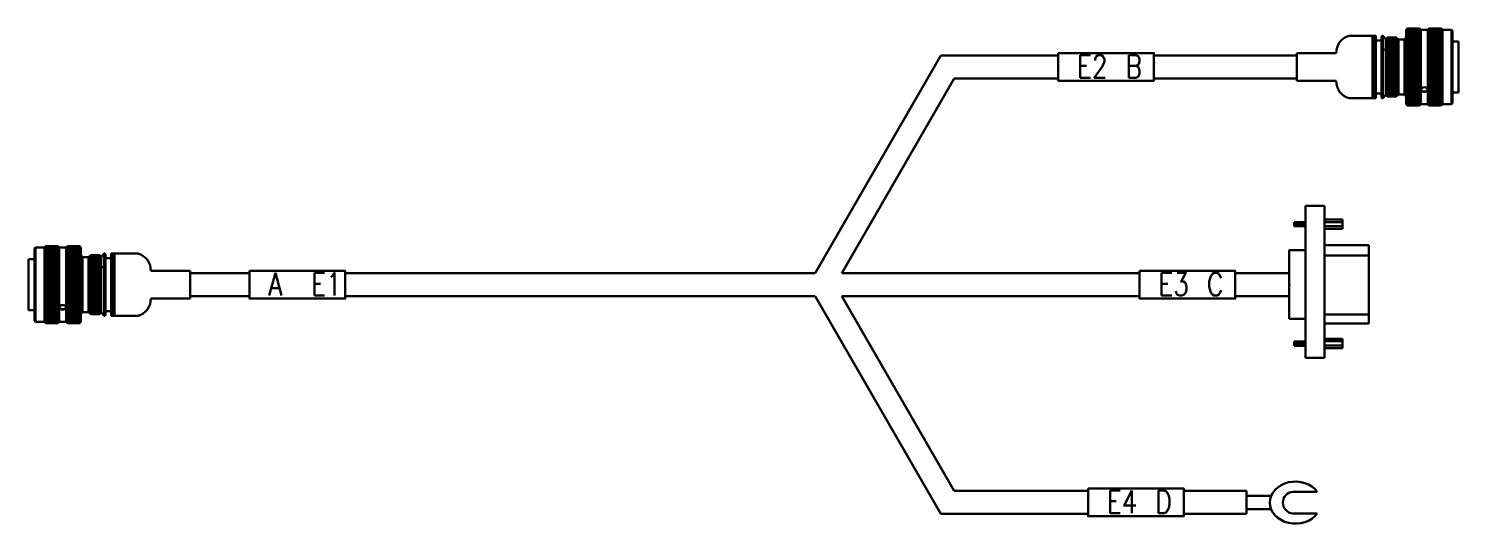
# Model space of a CAD drawing. Header units: inches. Extents: x -3640 to 3889, y -2291 to 954.
# Drawn here: x 934.4 to 1248.3, y -0.1 to 109 of the extents above; entities that cross this region are included whole.
import ezdxf

# ---------------------------------------------------------------- set-up
doc = ezdxf.new("R2010")
doc.units = ezdxf.units.IN
doc.header["$MEASUREMENT"] = 0
doc.styles.add('HZ', font='txt', dxfattribs={"width": 0.8, "bigfont": 'HZDX'})

# ---------------------------------------------------------------- blocks, each defined once
blk = doc.blocks.new('dpfclh')
at = {"lineweight": 30}
for p, q in [((-3, 2.97), (24.61, 50.78)), ((24.61, 50.78), (50.39, 50.78)), ((71.39, 50.78), (102.74, 50.78)), ((71.39, 50.78), (71.39, 45.71)), ((102.74, 50.78), (102.74, 45.71)), ((2.86, 2.97), (27.54, 45.71)), ((27.54, 45.71), (50.39, 45.71)), ((71.39, 45.71), (102.74, 45.71)), ((-140.16, 2.97), (-127.16, 2.97)), ((-140.16, 2.97), (-127.16, 2.97)), ((-106.16, 2.97), (-3, 2.97)), ((2.86, 2.97), (68.26, 2.97)), ((89.26, 2.97), (101.09, 2.97)), ((-140.16, -2.11), (-127.16, -2.11)), ((-140.16, -2.11), (-127.16, -2.11)), ((-106.16, -2.11), (-3, -2.11)), ((-3, -2.11), (24.61, -49.92)), ((2.86, -2.11), (68.26, -2.11)), ((2.86, -2.11), (27.54, -44.85)), ((89.26, -2.11), (101.09, -2.11)), ((27.54, -44.85), (56.93, -44.85)), ((77.93, -44.32), (77.93, -49.39)), ((77.93, -44.85), (91.7, -44.85)), ((91.7, -44.85), (91.7, -49.92)), ((24.61, -49.92), (56.93, -49.92)), ((77.93, -49.92), (91.7, -49.92))]:
    blk.add_line(p, q, dxfattribs=at)
for p, q in [((-140.16, 2.97), (-140.16, -2.11)), ((101.09, 2.97), (101.09, -2.11))]:
    blk.add_line(p, q)
for points in [[(50.39, 51.31), (71.39, 51.31), (71.39, 45.21), (50.39, 45.21)], [(-127.16, 3.47), (-106.16, 3.47), (-106.16, -2.63), (-127.16, -2.63)], [(68.26, 3.47), (89.26, 3.47), (89.26, -2.63), (68.26, -2.63)], [(56.93, -44.32), (77.93, -44.32), (77.93, -50.42), (56.93, -50.42)]]:
    blk.add_lwpolyline(points, close=True, dxfattribs=at)
blk.add_point((71.39, 49.21), dxfattribs=at)
blk.add_point((71.39, 49.21), dxfattribs=at)
blk.add_point((71.39, 49.21), dxfattribs=at)
at = {"lineweight": 20, "style": 'HZ', "width": 0.8}
for s, p in [('E2', (54.53, 45.87)), ('B', (65.17, 45.87)), ('A', (-123.02, -1.97)), ('E1', (-113.61, -1.97)), ('E3', (72.4, -1.97)), ('C', (83.04, -1.97)), ('E4', (61.07, -49.76)), ('D', (71.72, -49.76))]:
    blk.add_text(s, height=5, dxfattribs=at).set_placement(p)
blk = doc.blocks.new('dpfclh-z1')
at = {"lineweight": 30}
h = blk.add_hatch(dxfattribs=at)
h.set_pattern_fill('ANSI37', color=256, scale=3, angle=540, style=0)
h.set_pattern_definition([(315, (-31.73584, 8.43554), (-0.265165, -0.265165), []), (225, (-31.73584, 8.43554), (-0.265165, 0.265165), [])])
h.paths.add_polyline_path([(-31.74, -8.44), (-29.07, -8.44), (-29.07, 8.44), (-31.74, 8.44)])
h = blk.add_hatch(dxfattribs=at)
h.set_pattern_fill('ANSI37', color=256, scale=3, angle=540, style=0)
h.set_pattern_definition([(315, (-26.94783, 8.43554), (-0.265165, -0.265165), []), (225, (-26.94783, 8.43554), (-0.265165, 0.265165), [])])
h.paths.add_polyline_path([(-26.95, -8.44), (-24.28, -8.44), (-24.28, 8.44), (-26.95, 8.44)])
h = blk.add_hatch(dxfattribs=at)
h.set_pattern_fill('ANSI37', color=256, scale=3, angle=540, style=0)
h.set_pattern_definition([(315, (-21.85336, 6.48468), (-0.265165, -0.265165), []), (225, (-21.85336, 6.48468), (-0.265165, 0.265165), [])])
h.paths.add_polyline_path([(-19.92, 6.48), (-21.85, 6.48), (-21.85, -6.48), (-19.92, -6.48)])
h = blk.add_hatch(dxfattribs=at)
h.set_pattern_fill('ANSI37', color=256, scale=3, angle=540, style=0)
h.set_pattern_definition([(315, (-17.36915, 6.82643), (-0.265165, -0.265165), []), (225, (-17.36915, 6.82643), (-0.265165, 0.265165), [])])
h.paths.add_polyline_path([(-17.37, 6.83), (-16.67, 6.83), (-16.67, -6.83), (-17.37, -6.83)])
for p, q in [((-33.97, 8.16), (-34.19, 7.94)), ((-34.19, 7.94), (-34.19, -7.94)), ((-31.74, 8.44), (-32.01, 8.16)), ((-31.74, -8.44), (-31.74, 8.44)), ((-29.07, 8.44), (-28.79, 8.16)), ((-26.95, 8.44), (-27.23, 8.16)), ((-26.95, -8.44), (-26.95, 8.44)), ((-24.28, 8.44), (-24, 8.16)), ((-24, -8.16), (-24, 8.16)), ((-21.85, 6.48), (-22.32, 6.01)), ((-21.85, -6.48), (-21.85, 6.48)), ((-19.92, 6.48), (-19.58, 6.14)), ((-18.9, 6.83), (-19.58, 6.14)), ((-18.9, -6.83), (-18.9, 6.83)), ((-18.9, 6.83), (-18.77, 6.83)), ((-18.77, -6.83), (-18.77, 6.83)), ((-18.77, 6.83), (-18.65, 6.7)), ((-18.65, 6.7), (-18.65, -6.7)), ((-16.67, 6.38), (-16.67, 6.83)), ((-16.67, 6.83), (-11.49, 6.83)), ((-35.5, 5.63), (-34.19, 5.63)), ((-35.5, -5.63), (-35.5, 5.63)), ((-23.66, 6.01), (-23.66, 6.17)), ((-19.58, -6.14), (-19.58, 6.14)), ((-17.37, 1.14), (-17.37, 5.8)), ((-8.68, 3.04), (0, 3.04)), ((0, 3.04), (0, -3.04)), ((-8.68, -3.04), (0, -3.04)), ((-35.5, -5.63), (-34.19, -5.63)), ((-23.66, -6.17), (-23.66, -6.01)), ((-22.32, -6.01), (-21.85, -6.48)), ((-19.58, -6.14), (-19.92, -6.48)), ((-19.58, -6.14), (-18.9, -6.83)), ((-34.19, -7.94), (-33.97, -8.16)), ((-32.01, -8.16), (-31.74, -8.44)), ((-28.79, -8.16), (-29.07, -8.44)), ((-27.23, -8.16), (-26.95, -8.44)), ((-24, -8.16), (-24.28, -8.44)), ((-18.9, -6.83), (-18.77, -6.83)), ((-18.65, -6.7), (-18.77, -6.83)), ((-16.67, -6.83), (-16.67, -6.38)), ((-16.67, -6.83), (-11.49, -6.83))]:
    blk.add_line(p, q, dxfattribs=at)
for points in [[(-33.97, -8.16), (-32.01, -8.16), (-32.01, 8.16), (-33.97, 8.16)], [(-31.74, -8.44), (-29.07, -8.44), (-29.07, 8.44), (-31.74, 8.44)], [(-28.79, -8.16), (-27.23, -8.16), (-27.23, 8.16), (-28.79, 8.16)], [(-26.95, -8.44), (-24.28, -8.44), (-24.28, 8.44), (-26.95, 8.44)], [(-21.85, -6.48), (-19.92, -6.48), (-19.92, 6.48), (-21.85, 6.48)], [(-16.67, -6.83), (-17.37, -6.83), (-17.37, 6.83), (-16.67, 6.83)], [(-23.66, -6.17), (-24, -6.17), (-24, 6.17), (-23.66, 6.17)], [(-22.32, 6.01), (-23.66, 6.01), (-23.66, -6.01), (-22.32, -6.01)], [(-18.65, -5.8), (-17.37, -5.8), (-17.37, 5.8), (-18.65, 5.8)]]:
    blk.add_lwpolyline(points, close=True, dxfattribs=at)
for centre, radius, start, end in [((-12.41, 3.21), 3.73, 357.2437, 75.8038), ((-12.41, -3.21), 3.73, 284.1962, 2.7563), ((-28.01, -5.32), 0.854, 23.7022, 156.2978), ((-28.01, -4.63), 0.854, 203.7022, 336.2978), ((-28.01, -4.45), 0.943, 213.9978, 326.0022)]:
    blk.add_arc(centre, radius, start, end, dxfattribs=at)
at = {"lineweight": 30, "extrusion": (0, 0, -1)}
blk.add_ellipse((-19.09, 3.83), major_axis=(-0.075, -0.107), ratio=0.554803, dxfattribs=at)
at = {"lineweight": 30}
for p in [(-34.19, 0), (-24, 0)]:
    blk.add_point(p, dxfattribs=at)
blk = doc.blocks.new('dpfclh-y1')
at = {"lineweight": 30}
h = blk.add_hatch(dxfattribs=at)
h.set_pattern_fill('ANSI37', color=256, scale=3, angle=540, style=0)
h.set_pattern_definition([(225, (17.36915, 6.82643), (0.265165, -0.265165), []), (315, (17.36915, 6.82643), (0.265165, 0.265165), [])])
h.paths.add_polyline_path([(17.37, 6.83), (16.67, 6.83), (16.67, -6.83), (17.37, -6.83)])
h = blk.add_hatch(dxfattribs=at)
h.set_pattern_fill('ANSI37', color=256, scale=3, angle=540, style=0)
h.set_pattern_definition([(225, (21.85336, 6.48468), (0.265165, -0.265165), []), (315, (21.85336, 6.48468), (0.265165, 0.265165), [])])
h.paths.add_polyline_path([(19.92, -6.48), (21.85, -6.48), (21.85, 6.48), (19.92, 6.48)])
h = blk.add_hatch(dxfattribs=at)
h.set_pattern_fill('ANSI37', color=256, scale=3, angle=540, style=0)
h.set_pattern_definition([(225, (26.94783, 8.43554), (0.265165, -0.265165), []), (315, (26.94783, 8.43554), (0.265165, 0.265165), [])])
h.paths.add_polyline_path([(26.95, 8.44), (24.28, 8.44), (24.28, -8.44), (26.95, -8.44)])
h = blk.add_hatch(dxfattribs=at)
h.set_pattern_fill('ANSI37', color=256, scale=3, angle=540, style=0)
h.set_pattern_definition([(225, (31.73584, 8.43554), (0.265165, -0.265165), []), (315, (31.73584, 8.43554), (0.265165, 0.265165), [])])
h.paths.add_polyline_path([(31.74, 8.44), (29.07, 8.44), (29.07, -8.44), (31.74, -8.44)])
for p, q in [((16.67, 6.83), (11.49, 6.83)), ((16.67, 6.38), (16.67, 6.83)), ((18.77, 6.83), (18.65, 6.7)), ((18.65, 6.7), (18.65, -6.7)), ((18.77, -6.83), (18.77, 6.83)), ((18.9, 6.83), (18.77, 6.83)), ((18.9, 6.83), (19.58, 6.14)), ((18.9, -6.83), (18.9, 6.83)), ((19.92, 6.48), (19.58, 6.14)), ((21.85, 6.48), (22.32, 6.01)), ((21.85, -6.48), (21.85, 6.48)), ((24.28, 8.44), (24, 8.16)), ((24, -8.16), (24, 8.16)), ((26.95, -8.44), (26.95, 8.44)), ((26.95, 8.44), (27.23, 8.16)), ((29.07, 8.44), (28.79, 8.16)), ((31.74, -8.44), (31.74, 8.44)), ((31.74, 8.44), (32.01, 8.16)), ((33.97, 8.16), (34.19, 7.94)), ((34.19, 7.94), (34.19, -7.94)), ((17.37, 1.14), (17.37, 5.8)), ((19.58, -6.14), (19.58, 6.14)), ((23.66, 6.01), (23.66, 6.17)), ((35.5, 5.63), (34.19, 5.63)), ((35.5, -5.63), (35.5, 5.63)), ((0, 3.04), (0, -3.04)), ((0, 3.04), (8.68, 3.04)), ((8.68, -3.04), (0, -3.04)), ((19.58, -6.14), (18.9, -6.83)), ((19.58, -6.14), (19.92, -6.48)), ((22.32, -6.01), (21.85, -6.48)), ((23.66, -6.17), (23.66, -6.01)), ((35.5, -5.63), (34.19, -5.63)), ((16.67, -6.83), (11.49, -6.83)), ((16.67, -6.83), (16.67, -6.38)), ((18.65, -6.7), (18.77, -6.83)), ((18.9, -6.83), (18.77, -6.83)), ((24, -8.16), (24.28, -8.44)), ((27.23, -8.16), (26.95, -8.44)), ((28.79, -8.16), (29.07, -8.44)), ((32.01, -8.16), (31.74, -8.44)), ((34.19, -7.94), (33.97, -8.16))]:
    blk.add_line(p, q, dxfattribs=at)
for points in [[(16.67, -6.83), (17.37, -6.83), (17.37, 6.83), (16.67, 6.83)], [(21.85, -6.48), (19.92, -6.48), (19.92, 6.48), (21.85, 6.48)], [(26.95, -8.44), (24.28, -8.44), (24.28, 8.44), (26.95, 8.44)], [(28.79, -8.16), (27.23, -8.16), (27.23, 8.16), (28.79, 8.16)], [(31.74, -8.44), (29.07, -8.44), (29.07, 8.44), (31.74, 8.44)], [(33.97, -8.16), (32.01, -8.16), (32.01, 8.16), (33.97, 8.16)], [(18.65, -5.8), (17.37, -5.8), (17.37, 5.8), (18.65, 5.8)], [(22.32, 6.01), (23.66, 6.01), (23.66, -6.01), (22.32, -6.01)], [(23.66, -6.17), (24, -6.17), (24, 6.17), (23.66, 6.17)]]:
    blk.add_lwpolyline(points, close=True, dxfattribs=at)
for centre, radius, start, end in [((12.41, 3.21), 3.73, 104.1962, 182.7563), ((12.41, -3.21), 3.73, 177.2437, 255.8038), ((28.01, -5.32), 0.854, 23.7022, 156.2978), ((28.01, -4.63), 0.854, 203.7022, 336.2978), ((28.01, -4.45), 0.943, 213.9978, 326.0022)]:
    blk.add_arc(centre, radius, start, end, dxfattribs=at)
blk.add_ellipse((19.09, 3.83), major_axis=(0.075, -0.107), ratio=0.554803, dxfattribs=at)
for p in [(24, 0), (34.19, 0)]:
    blk.add_point(p, dxfattribs=at)
blk = doc.blocks.new('dpfclh-y2')
at = {"color": 0, "lineweight": 30}
for p, q in [((3.56, -7.53), (3.56, 17.33)), ((3.56, 17.33), (7.75, 17.33)), ((7.75, 17.33), (7.75, -16.05)), ((1.09, 12.82), (1.09, 13.73)), ((1.09, 13.72), (3.56, 13.72)), ((3.56, 12.82), (1.09, 12.82)), ((1.1, 13.72), (1.25, 12.83)), ((1.38, 13.72), (1.54, 12.83)), ((1.69, 13.72), (1.84, 12.82)), ((2.02, 13.72), (2.17, 12.83)), ((2.34, 13.72), (2.49, 12.82)), ((2.67, 13.72), (2.82, 12.82)), ((2.99, 13.72), (3.14, 12.82)), ((3.29, 13.72), (3.45, 12.82)), ((3.56, 13.72), (3.56, 12.82)), ((7.77, 14.32), (11.7, 14.32)), ((7.77, 13.75), (11.69, 13.75)), ((7.77, 12.83), (11.71, 12.83)), ((11.7, 14.32), (11.7, 12.25)), ((11.7, 12.25), (7.78, 12.25)), ((0, 7.53), (0, -7.53)), ((0.07, 7.59), (3.56, 7.59)), ((7.74, 8.69), (17.47, 8.69)), ((7.76, 6.38), (17.47, 6.38)), ((0, -7.53), (3.56, -7.53)), ((3.56, -16.05), (3.56, -7.53)), ((17.47, -8.51), (7.75, -8.51)), ((7.78, -6.53), (17.47, -6.53)), ((1.08, -12.5), (3.56, -12.5)), ((1.08, -13.4), (1.08, -12.5)), ((1.09, -12.5), (1.24, -13.4)), ((1.38, -12.5), (1.53, -13.4)), ((1.53, -12.5), (1.68, -13.4)), ((1.84, -12.5), (2, -13.4)), ((2.18, -12.5), (2.33, -13.4)), ((2.51, -12.5), (2.66, -13.4)), ((2.83, -12.51), (2.98, -13.4)), ((3.15, -12.5), (3.3, -13.4)), ((3.43, -12.5), (3.55, -13.23)), ((3.56, -12.5), (3.56, -13.4)), ((7.76, -11.87), (11.69, -11.87)), ((7.76, -12.43), (11.68, -12.43)), ((11.69, -11.87), (11.69, -13.93)), ((3.56, -13.4), (1.08, -13.4)), ((7.76, -13.36), (11.7, -13.36)), ((11.69, -13.93), (7.77, -13.93)), ((7.75, -16.05), (3.56, -16.05))]:
    blk.add_line(p, q, dxfattribs=at)
at = {"lineweight": 30}
blk.add_line((17.47, 8.69), (17.47, -8.51), dxfattribs=at)
at = {"color": 0, "lineweight": 30}
blk.add_arc((0.06, 7.53), 0.0618, 85.8533, 180.3792, dxfattribs=at)
at = {"lineweight": 30}
blk.add_point((0, 0), dxfattribs=at)
blk = doc.blocks.new('dpfclh-y3')
at = {"lineweight": 30}
for p, q in [((0, 1.46), (5.47, 1.46)), ((15.53, 2.34), (10.16, 2.34)), ((5.43, -1.46), (0, -1.46)), ((15.53, -2.43), (10.16, -2.43))]:
    blk.add_line(p, q, dxfattribs=at)
blk.add_line((0, 1.46), (0, -1.46))
blk.add_arc((10.4, -0.05), 2.4, 95.691, 264.309, dxfattribs=at)
blk.add_ellipse((10.75, -0.05), major_axis=(-5.59, 0), ratio=0.827161, start_param=3.684325, end_param=8.882045, dxfattribs=at)
blk = doc.blocks.new('低频分叉连号')
for name, p in [('dpfclh-y1', (102.87, 48.03)), ('dpfclh', (0.13, -0.21)), ('dpfclh-y2', (101.22, 0.22)), ('dpfclh-z1', (-140.03, 0.22)), ('dpfclh-y3', (91.83, -47.59))]:
    blk.add_blockref(name, p)

msp = doc.modelspace()

# ---------------------------------------------------------------- block references
msp.add_blockref('低频分叉连号', (1109.95, 52.54))

doc.saveas('drawing.dxf')
